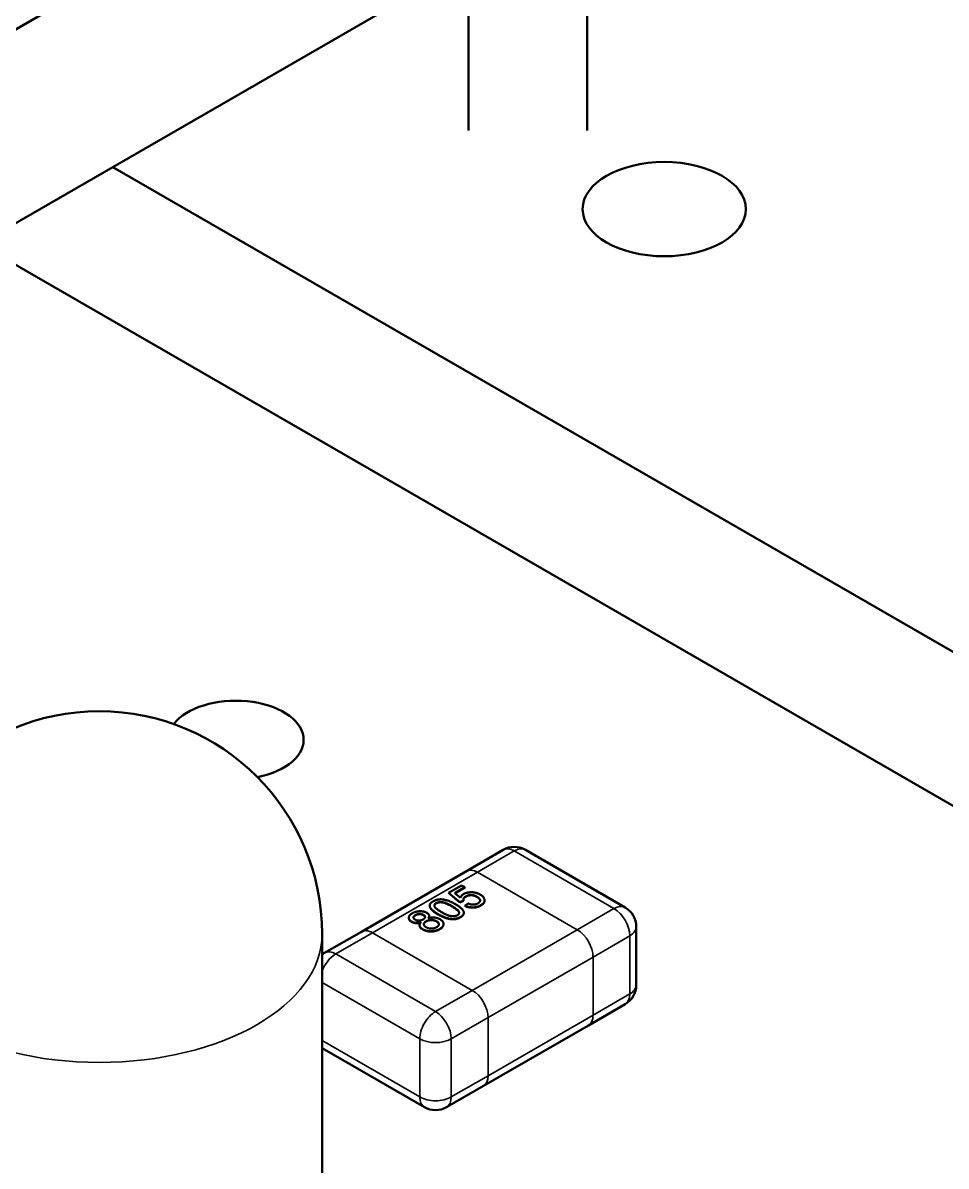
# Model space of a CAD drawing. Header units: millimetres. Extents: x -106 to 841, y -50 to 594.
# Drawn here: x 606.14 to 612.36, y 253.69 to 261.39 of the extents above; entities that cross this region are included whole.
import ezdxf

# ---------------------------------------------------------------- set-up
doc = ezdxf.new("R2010")
doc.units = ezdxf.units.MM
doc.layers.add('Visible (ISO)', color=7, linetype='Continuous', lineweight=50)
doc.layers.add('Visible Narrow (ISO)', color=7, linetype='Continuous', lineweight=35)

msp = doc.modelspace()

# ---------------------------------------------------------------- linework, layer by layer
at = {"layer": 'Visible (ISO)'}
for p, q in [((609.143, 265.8015), (609.143, 260.666)), ((609.943, 265.8014), (609.943, 260.666)), ((604.7867, 260.592), (609.143, 263.1072)), ((609.143, 261.8008), (601.2891, 257.2663)), ((606.7488, 260.4185), (626.7689, 248.8599)), ((626.3199, 248.0822), (605.8508, 259.9)), ((609.1295, 255.6753), (609.377, 255.8182)), ((609.527, 255.8182), (610.1987, 255.4304)), ((608.4224, 255.2671), (609.1295, 255.6753)), ((609.0102, 255.5296), (609.0963, 255.5793)), ((609.0963, 255.5793), (609.1196, 255.5659)), ((609.0102, 255.5296), (609.0102, 255.5279)), ((609.0847, 255.4651), (609.0102, 255.5296)), ((609.0847, 255.4634), (609.0102, 255.5279)), ((609.1196, 255.5659), (609.0525, 255.5271)), ((609.0525, 255.5271), (609.0903, 255.4946)), ((609.1196, 255.5642), (609.0536, 255.5261)), ((609.1196, 255.5659), (609.1196, 255.5642)), ((609.125, 255.5045), (609.125, 255.5029)), ((609.2007, 255.5029), (609.2007, 255.5013)), ((608.8825, 255.4425), (608.8825, 255.4408)), ((608.9261, 255.4595), (608.9261, 255.4579)), ((609.1103, 255.4772), (609.0847, 255.4651)), ((609.1103, 255.4755), (609.0847, 255.4634)), ((609.0847, 255.4651), (609.0847, 255.4634)), ((609.1103, 255.4772), (609.1103, 255.4755)), ((609.1196, 255.4422), (609.1405, 255.457)), ((609.1196, 255.4422), (609.1196, 255.4406)), ((609.2272, 255.4452), (609.2272, 255.4436)), ((609.2521, 255.4778), (609.2521, 255.4762)), ((608.7415, 255.3606), (608.7415, 255.359)), ((608.7866, 255.379), (608.7866, 255.3774)), ((608.8406, 255.3801), (608.8406, 255.3785)), ((608.8786, 255.3734), (608.8786, 255.3718)), ((608.9392, 255.385), (608.9392, 255.3834)), ((609.0313, 255.3523), (609.0313, 255.3506)), ((609.0893, 255.3656), (609.0893, 255.364)), ((609.1122, 255.3947), (609.1122, 255.3931)), ((608.7603, 255.3351), (608.7603, 255.3335)), ((608.8142, 255.3107), (608.8142, 255.309)), ((608.8356, 255.2835), (608.8356, 255.2819)), ((608.8583, 255.3371), (608.8583, 255.3354)), ((608.929, 255.3371), (608.929, 255.3355)), ((608.9496, 255.2849), (608.9496, 255.2833)), ((608.9759, 255.3186), (608.9759, 255.317)), ((610.2737, 255.3004), (610.2737, 254.9085)), ((608.1573, 252.8027), (608.1573, 255.2522)), ((608.1749, 255.1242), (608.4224, 255.2671)), ((609.9512, 254.6357), (610.1987, 254.7786)), ((609.2441, 254.2275), (609.9512, 254.6357)), ((608.1749, 254.4724), (608.8466, 254.0846)), ((608.9966, 254.0846), (609.2441, 254.2275))]:
    msp.add_line(p, q, dxfattribs=at)
for centre, radius, start, end in [((606.6573, 255.2522), 1.5, 0, 180), ((609.452, 255.6883), 0.15, 60, 120), ((610.1237, 255.3004), 0.15, 360, 60), ((608.2499, 254.9943), 0.15, 120, 128.09211), ((610.1237, 254.9085), 0.15, 300, 360), ((608.2499, 254.6023), 0.15, 231.9079, 240), ((608.9216, 254.2145), 0.15, 240, 300)]:
    msp.add_arc(centre, radius, start, end, dxfattribs=at)
msp.add_ellipse((610.4623, 260.1353), major_axis=(-0.55, 0), ratio=0.57735, dxfattribs=at)
msp.add_ellipse((607.5766, 256.5594), major_axis=(0.457, 0), ratio=0.57735, start_param=5.035337, end_param=9.00907, dxfattribs=at)
for points, knots in [([(609.0903, 255.4946), (609.0906, 255.4959), (609.0912, 255.4985), (609.0927, 255.5022), (609.0946, 255.5057), (609.0969, 255.509), (609.0996, 255.5121), (609.1028, 255.5151), (609.1064, 255.5178), (609.1091, 255.5195), (609.1105, 255.5203)], [0, 0, 0, 0, 0.136729, 0.268515, 0.395529, 0.52, 0.640496, 0.761236, 0.880107, 1, 1, 1, 1]), ([(609.125, 255.5045), (609.1233, 255.5034), (609.1199, 255.5014), (609.1158, 255.498), (609.1126, 255.4946), (609.1106, 255.491), (609.1095, 255.4875), (609.109, 255.4841), (609.1092, 255.4806), (609.1099, 255.4783), (609.1103, 255.4772)], [0, 0, 0, 0, 0.14786, 0.283561, 0.412369, 0.534236, 0.652692, 0.768663, 0.883652, 1, 1, 1, 1]), ([(609.125, 255.5029), (609.1233, 255.5018), (609.1199, 255.4997), (609.1158, 255.4964), (609.1126, 255.4929), (609.1106, 255.4894), (609.1095, 255.4859), (609.1092, 255.4836), (609.1091, 255.4825)], [0, 0, 0, 0, 0.1478596, 0.2835613, 0.4123694, 0.5342364, 0.6526916, 0.7662321, 0.7662321, 0.7662321, 0.7662321]), ([(609.1105, 255.5203), (609.1124, 255.5214), (609.1161, 255.5234), (609.1222, 255.526), (609.1286, 255.5282), (609.1353, 255.53), (609.1423, 255.5313), (609.1496, 255.5322), (609.1571, 255.5327), (609.1649, 255.5327), (609.1727, 255.5324), (609.1805, 255.5316), (609.188, 255.5303), (609.1953, 255.5286), (609.2025, 255.5264), (609.2095, 255.5238), (609.2162, 255.5207), (609.2204, 255.5183), (609.2226, 255.5171)], [0, 0, 0, 0, 0.061997, 0.122088, 0.181375, 0.239508, 0.297836, 0.35688, 0.417282, 0.47964, 0.5425, 0.604962, 0.666991, 0.730216, 0.794173, 0.860458, 0.928578, 1, 1, 1, 1]), ([(609.2007, 255.5029), (609.1992, 255.5037), (609.1963, 255.5054), (609.1916, 255.5076), (609.1869, 255.5094), (609.1823, 255.511), (609.1775, 255.5123), (609.1726, 255.5132), (609.1677, 255.5138), (609.1628, 255.5142), (609.1579, 255.5143), (609.153, 255.5139), (609.1482, 255.5132), (609.1434, 255.5122), (609.1387, 255.5108), (609.134, 255.509), (609.1295, 255.5069), (609.1265, 255.5053), (609.125, 255.5045)], [0, 0, 0, 0, 0.072866, 0.141887, 0.207453, 0.270438, 0.331641, 0.390108, 0.448069, 0.505503, 0.562488, 0.619084, 0.676416, 0.735452, 0.796241, 0.860406, 0.928305, 1, 1, 1, 1]), ([(609.2007, 255.5013), (609.1992, 255.5021), (609.1963, 255.5037), (609.1916, 255.5059), (609.1869, 255.5078), (609.1823, 255.5094), (609.1775, 255.5106), (609.1726, 255.5116), (609.1677, 255.5122), (609.1628, 255.5126), (609.1579, 255.5126), (609.153, 255.5122), (609.1482, 255.5116), (609.1434, 255.5105), (609.1387, 255.5091), (609.134, 255.5074), (609.1295, 255.5053), (609.1265, 255.5037), (609.125, 255.5029)], [0, 0, 0, 0, 0.072866, 0.141887, 0.207453, 0.270438, 0.331641, 0.390108, 0.448069, 0.505503, 0.562488, 0.619084, 0.676416, 0.735452, 0.796241, 0.860406, 0.928305, 1, 1, 1, 1]), ([(609.2064, 255.4574), (609.2078, 255.4582), (609.2104, 255.4598), (609.2138, 255.4624), (609.2166, 255.4651), (609.2188, 255.4678), (609.2205, 255.4706), (609.2214, 255.4736), (609.222, 255.4765), (609.2217, 255.4796), (609.221, 255.4826), (609.2197, 255.4857), (609.2179, 255.4886), (609.2156, 255.4916), (609.2126, 255.4945), (609.2092, 255.4974), (609.2052, 255.5002), (609.2022, 255.502), (609.2007, 255.5029)], [0, 0, 0, 0, 0.065801, 0.128677, 0.188676, 0.247598, 0.304849, 0.361786, 0.419523, 0.478682, 0.53877, 0.598799, 0.660184, 0.722952, 0.787993, 0.855404, 0.926153, 1, 1, 1, 1]), ([(609.2218, 255.4763), (609.2218, 255.4769), (609.2216, 255.4784), (609.221, 255.481), (609.2197, 255.484), (609.2179, 255.487), (609.2156, 255.49), (609.2126, 255.4929), (609.2092, 255.4957), (609.2052, 255.4986), (609.2022, 255.5004), (609.2007, 255.5013)], [0.4480643, 0.4480643, 0.4480643, 0.4480643, 0.4786818, 0.5387695, 0.5987991, 0.6601843, 0.7229515, 0.7879927, 0.8554038, 0.9261531, 1, 1, 1, 1]), ([(609.2226, 255.5171), (609.2246, 255.516), (609.2285, 255.5136), (609.2337, 255.5098), (609.2382, 255.5059), (609.2422, 255.5019), (609.2455, 255.4978), (609.2481, 255.4935), (609.2501, 255.4891), (609.2509, 255.4861), (609.2513, 255.4846)], [0, 0, 0, 0, 0.132462, 0.26165, 0.387547, 0.510782, 0.632675, 0.75466, 0.876523, 1, 1, 1, 1]), ([(608.9392, 255.385), (608.9366, 255.3865), (608.9316, 255.3895), (608.9245, 255.394), (608.9179, 255.3983), (608.9119, 255.4026), (608.9065, 255.4068), (608.9017, 255.4109), (608.8974, 255.4148), (608.8937, 255.4187), (608.8905, 255.4225), (608.8879, 255.4263), (608.8858, 255.43), (608.8842, 255.4336), (608.8832, 255.4371), (608.8825, 255.4406), (608.8825, 255.444), (608.883, 255.4473), (608.8839, 255.4506), (608.8855, 255.4538), (608.8874, 255.457), (608.89, 255.4601), (608.8931, 255.4631), (608.8966, 255.4661), (608.9007, 255.469), (608.9038, 255.4708), (608.9054, 255.4718)], [0, 0, 0, 0, 0.063114, 0.123615, 0.180974, 0.235261, 0.287101, 0.336031, 0.382382, 0.426334, 0.468211, 0.50825, 0.546628, 0.58365, 0.618994, 0.653583, 0.687156, 0.720422, 0.75323, 0.78626, 0.819504, 0.853545, 0.888308, 0.923996, 0.96135, 1, 1, 1, 1]), ([(608.9392, 255.3834), (608.9366, 255.3849), (608.9316, 255.3879), (608.9245, 255.3923), (608.9179, 255.3967), (608.9119, 255.401), (608.9065, 255.4051), (608.9017, 255.4092), (608.8974, 255.4132), (608.8937, 255.4171), (608.8905, 255.4209), (608.8879, 255.4246), (608.8858, 255.4283), (608.8842, 255.4319), (608.8832, 255.4355), (608.8826, 255.4384), (608.8825, 255.4402), (608.8825, 255.4408)], [0, 0, 0, 0, 0.0631145, 0.1236146, 0.1809737, 0.2352615, 0.2871007, 0.3360307, 0.3823823, 0.4263341, 0.4682107, 0.5082496, 0.5466283, 0.5836495, 0.6189943, 0.653583, 0.6721608, 0.6721608, 0.6721608, 0.6721608]), ([(608.9054, 255.4718), (608.9078, 255.4731), (608.9125, 255.4757), (608.9203, 255.4789), (608.9285, 255.4814), (608.9369, 255.4834), (608.9456, 255.4847), (608.9543, 255.4852), (608.9631, 255.485), (608.9719, 255.484), (608.9808, 255.4824), (608.99, 255.4803), (608.9995, 255.4777), (609.0075, 255.4751), (609.0142, 255.4727), (609.0195, 255.4706), (609.025, 255.4682), (609.0307, 255.4655), (609.0366, 255.4626), (609.0428, 255.4594), (609.0492, 255.4559), (609.0534, 255.4535), (609.0556, 255.4522)], [0, 0, 0, 0, 0.056724, 0.111437, 0.164368, 0.216435, 0.267641, 0.31736, 0.367473, 0.41821, 0.471404, 0.527966, 0.588061, 0.652134, 0.686345, 0.723264, 0.76261, 0.804739, 0.84943, 0.896711, 0.94689, 1, 1, 1, 1]), ([(608.9261, 255.4595), (608.9249, 255.4588), (608.9226, 255.4574), (608.9197, 255.4551), (608.9174, 255.4526), (608.9156, 255.45), (608.9145, 255.4473), (608.9138, 255.4444), (608.9138, 255.4414), (608.9142, 255.4394), (608.9144, 255.4384)], [0, 0, 0, 0, 0.127665, 0.251739, 0.372753, 0.492147, 0.61407, 0.737197, 0.865607, 1, 1, 1, 1]), ([(608.9261, 255.4579), (608.9249, 255.4572), (608.9226, 255.4558), (608.9197, 255.4534), (608.9174, 255.451), (608.9156, 255.4484), (608.9145, 255.4456), (608.914, 255.4435), (608.9139, 255.4423), (608.9139, 255.442)], [0, 0, 0, 0, 0.1276648, 0.2517386, 0.3727533, 0.4921468, 0.6140696, 0.7371973, 0.7722244, 0.7722244, 0.7722244, 0.7722244]), ([(608.9144, 255.4384), (608.9149, 255.4371), (608.9162, 255.4343), (608.9194, 255.43), (608.9237, 255.4255), (608.9291, 255.4206), (608.9358, 255.4155), (608.9436, 255.4101), (608.9526, 255.4044), (608.959, 255.4005), (608.9624, 255.3985)], [0, 0, 0, 0, 0.083888, 0.177154, 0.282514, 0.3994, 0.529491, 0.672802, 0.829536, 1, 1, 1, 1]), ([(609.0323, 255.4388), (609.0288, 255.4408), (609.0222, 255.4446), (609.0124, 255.4497), (609.0032, 255.4542), (608.9946, 255.4579), (608.9865, 255.461), (608.9791, 255.4634), (608.9722, 255.4651), (608.9658, 255.4661), (608.9598, 255.4666), (608.9542, 255.4667), (608.9489, 255.4664), (608.9438, 255.4657), (608.9389, 255.4648), (608.9343, 255.4634), (608.93, 255.4617), (608.9274, 255.4602), (608.9261, 255.4595)], [0, 0, 0, 0, 0.115629, 0.221541, 0.317048, 0.403151, 0.480181, 0.547649, 0.607036, 0.658652, 0.705723, 0.749804, 0.792587, 0.833874, 0.874768, 0.915223, 0.956881, 1, 1, 1, 1]), ([(609.0323, 255.4372), (609.0288, 255.4392), (609.0222, 255.4429), (609.0124, 255.4481), (609.0032, 255.4525), (608.9946, 255.4563), (608.9865, 255.4594), (608.9791, 255.4618), (608.9722, 255.4635), (608.9658, 255.4645), (608.9598, 255.4649), (608.9542, 255.465), (608.9489, 255.4648), (608.9438, 255.4641), (608.9389, 255.4631), (608.9343, 255.4617), (608.93, 255.46), (608.9274, 255.4586), (608.9261, 255.4579)], [0, 0, 0, 0, 0.115629, 0.221541, 0.317048, 0.403151, 0.480181, 0.547649, 0.607036, 0.658652, 0.705723, 0.749804, 0.792587, 0.833874, 0.874768, 0.915223, 0.956881, 1, 1, 1, 1]), ([(609.0684, 255.3777), (609.0695, 255.3784), (609.0718, 255.3798), (609.0747, 255.3822), (609.0769, 255.3848), (609.0787, 255.3875), (609.0798, 255.3904), (609.0803, 255.3934), (609.0803, 255.3966), (609.0797, 255.4), (609.0782, 255.4037), (609.0753, 255.4077), (609.0712, 255.412), (609.0659, 255.4167), (609.0593, 255.4217), (609.0515, 255.4272), (609.0424, 255.4329), (609.0357, 255.4368), (609.0323, 255.4388)], [0, 0, 0, 0, 0.040782, 0.08087, 0.120268, 0.160187, 0.20046, 0.242265, 0.286459, 0.332952, 0.384431, 0.443389, 0.511681, 0.58902, 0.676245, 0.773705, 0.881568, 1, 1, 1, 1]), ([(609.0803, 255.3941), (609.0803, 255.3944), (609.0802, 255.3958), (609.0797, 255.3984), (609.0782, 255.4021), (609.0753, 255.4061), (609.0712, 255.4104), (609.0659, 255.4151), (609.0593, 255.4201), (609.0515, 255.4255), (609.0424, 255.4313), (609.0357, 255.4352), (609.0323, 255.4372)], [0.2756097, 0.2756097, 0.2756097, 0.2756097, 0.2864593, 0.3329521, 0.3844305, 0.4433891, 0.5116815, 0.58902, 0.6762452, 0.7737052, 0.8815678, 1, 1, 1, 1]), ([(609.0556, 255.4522), (609.0582, 255.4507), (609.0632, 255.4478), (609.0703, 255.4434), (609.0768, 255.439), (609.0828, 255.4348), (609.0881, 255.4306), (609.093, 255.4266), (609.0972, 255.4226), (609.1009, 255.4187), (609.1041, 255.4149), (609.1067, 255.4112), (609.1089, 255.4075), (609.1105, 255.4039), (609.1116, 255.4004), (609.1122, 255.3969), (609.1123, 255.3935), (609.1118, 255.3901), (609.1109, 255.3868), (609.1094, 255.3836), (609.1073, 255.3804), (609.1048, 255.3773), (609.1017, 255.3743), (609.0981, 255.3713), (609.094, 255.3684), (609.0909, 255.3665), (609.0893, 255.3656)], [0, 0, 0, 0, 0.062874, 0.122837, 0.179657, 0.23396, 0.285595, 0.334513, 0.380905, 0.424895, 0.466529, 0.506488, 0.545032, 0.581831, 0.617448, 0.652067, 0.68588, 0.719175, 0.752182, 0.78524, 0.818656, 0.852548, 0.887626, 0.923635, 0.961022, 1, 1, 1, 1]), ([(609.2272, 255.4452), (609.2252, 255.4441), (609.2213, 255.4419), (609.2151, 255.4391), (609.2087, 255.4366), (609.2021, 255.4346), (609.1953, 255.433), (609.1884, 255.4318), (609.1813, 255.431), (609.1741, 255.4306), (609.1669, 255.4307), (609.1597, 255.4311), (609.1527, 255.432), (609.1458, 255.4332), (609.139, 255.4348), (609.1324, 255.4369), (609.1258, 255.4393), (609.1217, 255.4412), (609.1196, 255.4422)], [0, 0, 0, 0, 0.069298, 0.135561, 0.199671, 0.261716, 0.322662, 0.382907, 0.443032, 0.503501, 0.563724, 0.62398, 0.683629, 0.743848, 0.805192, 0.867649, 0.932778, 1, 1, 1, 1]), ([(609.2272, 255.4436), (609.2252, 255.4425), (609.2213, 255.4403), (609.2151, 255.4375), (609.2087, 255.435), (609.2021, 255.433), (609.1953, 255.4313), (609.1884, 255.4302), (609.1813, 255.4294), (609.1741, 255.429), (609.1669, 255.429), (609.1597, 255.4295), (609.1527, 255.4303), (609.1458, 255.4316), (609.139, 255.4332), (609.1324, 255.4353), (609.1258, 255.4377), (609.1217, 255.4396), (609.1196, 255.4406)], [0, 0, 0, 0, 0.069298, 0.135561, 0.199671, 0.261716, 0.322662, 0.382907, 0.443032, 0.503501, 0.563724, 0.62398, 0.683629, 0.743848, 0.805192, 0.867649, 0.932778, 1, 1, 1, 1]), ([(609.1405, 255.457), (609.1421, 255.4564), (609.1451, 255.4552), (609.1496, 255.4535), (609.1542, 255.4522), (609.1586, 255.451), (609.163, 255.4502), (609.1674, 255.4496), (609.1716, 255.4493), (609.1758, 255.4492), (609.18, 255.4493), (609.184, 255.4497), (609.188, 255.4504), (609.1919, 255.4513), (609.1957, 255.4525), (609.1994, 255.4538), (609.203, 255.4555), (609.2053, 255.4568), (609.2064, 255.4574)], [0, 0, 0, 0, 0.077361, 0.15048, 0.219977, 0.286681, 0.349678, 0.41068, 0.469427, 0.526756, 0.583142, 0.638824, 0.695263, 0.752696, 0.810849, 0.871356, 0.934436, 1, 1, 1, 1]), ([(609.2513, 255.4846), (609.2516, 255.4827), (609.2523, 255.4791), (609.2519, 255.4737), (609.2505, 255.4685), (609.248, 255.4634), (609.2445, 255.4586), (609.2397, 255.4539), (609.2341, 255.4493), (609.2296, 255.4466), (609.2272, 255.4452)], [0, 0, 0, 0, 0.127893, 0.251579, 0.372793, 0.492778, 0.61359, 0.737809, 0.86618, 1, 1, 1, 1]), ([(609.2521, 255.4762), (609.2521, 255.4748), (609.2518, 255.4717), (609.2505, 255.4668), (609.248, 255.4618), (609.2445, 255.4569), (609.2397, 255.4523), (609.2341, 255.4477), (609.2296, 255.445), (609.2272, 255.4436)], [0.1556629, 0.1556629, 0.1556629, 0.1556629, 0.2515785, 0.3727928, 0.4927777, 0.6135901, 0.7378086, 0.8661799, 1, 1, 1, 1]), ([(608.7603, 255.3351), (608.7587, 255.336), (608.7557, 255.3379), (608.7518, 255.3409), (608.7485, 255.3441), (608.7458, 255.3474), (608.7437, 255.3508), (608.7424, 255.3544), (608.7415, 255.3581), (608.7415, 255.362), (608.742, 255.3658), (608.7432, 255.3697), (608.7452, 255.3734), (608.7478, 255.3771), (608.7511, 255.3807), (608.7552, 255.3842), (608.76, 255.3877), (608.7636, 255.3898), (608.7654, 255.391)], [0, 0, 0, 0, 0.062131, 0.121966, 0.18057, 0.238576, 0.296, 0.354359, 0.413781, 0.475098, 0.53728, 0.598918, 0.661235, 0.724322, 0.789217, 0.856397, 0.926508, 1, 1, 1, 1]), ([(608.7603, 255.3335), (608.7587, 255.3344), (608.7557, 255.3363), (608.7518, 255.3393), (608.7485, 255.3425), (608.7458, 255.3458), (608.7437, 255.3492), (608.7424, 255.3528), (608.7416, 255.3561), (608.7415, 255.3581), (608.7415, 255.359)], [0, 0, 0, 0, 0.0621314, 0.1219658, 0.1805702, 0.238576, 0.2960002, 0.354359, 0.4137812, 0.4534439, 0.4534439, 0.4534439, 0.4534439]), ([(608.7654, 255.391), (608.7673, 255.392), (608.7711, 255.3941), (608.7771, 255.3969), (608.7833, 255.3992), (608.7896, 255.4011), (608.7961, 255.4027), (608.8027, 255.4038), (608.8094, 255.4045), (608.8162, 255.4048), (608.823, 255.4047), (608.8295, 255.4043), (608.8358, 255.4035), (608.8419, 255.4023), (608.8476, 255.4007), (608.8532, 255.3988), (608.8585, 255.3966), (608.8617, 255.3948), (608.8633, 255.3939)], [0, 0, 0, 0, 0.073201, 0.142587, 0.209625, 0.274883, 0.337931, 0.400462, 0.462501, 0.525005, 0.586689, 0.646813, 0.705215, 0.762881, 0.820728, 0.879295, 0.938511, 1, 1, 1, 1]), ([(608.7866, 255.379), (608.7856, 255.3784), (608.7835, 255.3772), (608.7809, 255.3752), (608.7785, 255.3732), (608.7767, 255.3712), (608.7752, 255.3692), (608.7742, 255.3671), (608.7735, 255.365), (608.7733, 255.3622), (608.7738, 255.3589), (608.7758, 255.355), (608.779, 255.3515), (608.7821, 255.3495), (608.7837, 255.3485)], [0, 0, 0, 0, 0.076236, 0.148618, 0.218239, 0.284252, 0.348258, 0.410656, 0.472862, 0.534195, 0.653476, 0.767767, 0.881713, 1, 1, 1, 1]), ([(608.7866, 255.3774), (608.7856, 255.3768), (608.7835, 255.3755), (608.7809, 255.3736), (608.7785, 255.3716), (608.7767, 255.3696), (608.7752, 255.3676), (608.7742, 255.3655), (608.7736, 255.3636), (608.7735, 255.3624), (608.7734, 255.362)], [0, 0, 0, 0, 0.0762359, 0.1486181, 0.2182394, 0.2842517, 0.3482575, 0.4106562, 0.4728624, 0.5137338, 0.5137338, 0.5137338, 0.5137338]), ([(608.7837, 255.3485), (608.7856, 255.3475), (608.7893, 255.3455), (608.7958, 255.3434), (608.8027, 255.342), (608.8087, 255.3417), (608.8135, 255.3418), (608.8171, 255.3422), (608.8207, 255.3428), (608.8242, 255.3437), (608.8278, 255.3447), (608.8313, 255.3462), (608.8348, 255.3477), (608.837, 255.349), (608.8381, 255.3496)], [0, 0, 0, 0, 0.127394, 0.246182, 0.361268, 0.47714, 0.536327, 0.595672, 0.656619, 0.718836, 0.783582, 0.851588, 0.923927, 1, 1, 1, 1]), ([(608.8406, 255.3801), (608.8388, 255.3811), (608.8351, 255.383), (608.8288, 255.385), (608.8219, 255.3863), (608.8159, 255.3866), (608.811, 255.3865), (608.8073, 255.3861), (608.8037, 255.3855), (608.8001, 255.3847), (608.7966, 255.3836), (608.7932, 255.3823), (608.7898, 255.3808), (608.7877, 255.3796), (608.7866, 255.379)], [0, 0, 0, 0, 0.123386, 0.241435, 0.357449, 0.476714, 0.53789, 0.59927, 0.660352, 0.723007, 0.787876, 0.85536, 0.925373, 1, 1, 1, 1]), ([(608.8406, 255.3785), (608.8388, 255.3795), (608.8351, 255.3814), (608.8288, 255.3834), (608.8219, 255.3846), (608.8159, 255.3849), (608.811, 255.3849), (608.8073, 255.3845), (608.8037, 255.3839), (608.8001, 255.3831), (608.7966, 255.382), (608.7932, 255.3807), (608.7898, 255.3792), (608.7877, 255.378), (608.7866, 255.3774)], [0, 0, 0, 0, 0.123386, 0.241435, 0.357449, 0.476714, 0.53789, 0.59927, 0.660352, 0.723007, 0.787876, 0.85536, 0.925373, 1, 1, 1, 1]), ([(608.8381, 255.3496), (608.8391, 255.3502), (608.8412, 255.3514), (608.8439, 255.3534), (608.8462, 255.3554), (608.8481, 255.3574), (608.8496, 255.3594), (608.8506, 255.3615), (608.8512, 255.3635), (608.8514, 255.3663), (608.8509, 255.3697), (608.8488, 255.3735), (608.8454, 255.3771), (608.8423, 255.3791), (608.8406, 255.3801)], [0, 0, 0, 0, 0.076843, 0.149839, 0.218379, 0.284997, 0.347658, 0.409847, 0.469936, 0.53042, 0.648752, 0.763775, 0.878749, 1, 1, 1, 1]), ([(608.8513, 255.3648), (608.8512, 255.3659), (608.8508, 255.3683), (608.8488, 255.3719), (608.8454, 255.3755), (608.8423, 255.3775), (608.8406, 255.3785)], [0.5524934, 0.5524934, 0.5524934, 0.5524934, 0.6487517, 0.7637749, 0.8787495, 1, 1, 1, 1]), ([(608.8633, 255.3939), (608.8652, 255.3927), (608.869, 255.3904), (608.8733, 255.3864), (608.8765, 255.3821), (608.8783, 255.3776), (608.8789, 255.3729), (608.878, 255.368), (608.8757, 255.3629), (608.8733, 255.3596), (608.872, 255.3578)], [0, 0, 0, 0, 0.124835, 0.244778, 0.360989, 0.477964, 0.596922, 0.721591, 0.855098, 1, 1, 1, 1]), ([(608.872, 255.3578), (608.8738, 255.3583), (608.8774, 255.3593), (608.8829, 255.3605), (608.8883, 255.3614), (608.8937, 255.3622), (608.899, 255.3626), (608.9044, 255.3627), (608.9096, 255.3626), (608.9149, 255.3622), (608.9201, 255.3616), (608.9251, 255.3607), (608.93, 255.3596), (608.9348, 255.3583), (608.9395, 255.3567), (608.944, 255.3548), (608.9484, 255.3527), (608.9512, 255.3512), (608.9526, 255.3504)], [0, 0, 0, 0, 0.069013, 0.135236, 0.199611, 0.262419, 0.323723, 0.383765, 0.443773, 0.503795, 0.563823, 0.623484, 0.683469, 0.743591, 0.805727, 0.868616, 0.933278, 1, 1, 1, 1]), ([(608.8786, 255.3718), (608.8786, 255.3717), (608.8786, 255.3699), (608.878, 255.3664), (608.8761, 255.362), (608.8742, 255.3593), (608.8735, 255.3582)], [0.5857582, 0.5857582, 0.5857582, 0.5857582, 0.5969221, 0.7215908, 0.8550979, 0.9429405, 0.9429405, 0.9429405, 0.9429405]), ([(609.0313, 255.3523), (609.0277, 255.3526), (609.0205, 255.3534), (609.0097, 255.3556), (608.9986, 255.3585), (608.9872, 255.3622), (608.9756, 255.3667), (608.9636, 255.3721), (608.9514, 255.3782), (608.9434, 255.3827), (608.9392, 255.385)], [0, 0, 0, 0, 0.097421, 0.200886, 0.311172, 0.429798, 0.55774, 0.694715, 0.84213, 1, 1, 1, 1]), ([(609.0313, 255.3506), (609.0277, 255.351), (609.0205, 255.3518), (609.0097, 255.354), (608.9986, 255.3568), (608.9872, 255.3606), (608.9756, 255.3651), (608.9636, 255.3704), (608.9514, 255.3766), (608.9434, 255.3811), (608.9392, 255.3834)], [0, 0, 0, 0, 0.097421, 0.200886, 0.311172, 0.429798, 0.55774, 0.694715, 0.84213, 1, 1, 1, 1]), ([(608.9526, 255.3504), (608.9545, 255.3493), (608.9582, 255.3471), (608.9629, 255.3434), (608.967, 255.3396), (608.9703, 255.3357), (608.9728, 255.3316), (608.9746, 255.3274), (608.9756, 255.323), (608.976, 255.3185), (608.9756, 255.3139), (608.9744, 255.3094), (608.9723, 255.3051), (608.9694, 255.3008), (608.9657, 255.2966), (608.9611, 255.2926), (608.9558, 255.2886), (608.9517, 255.2862), (608.9496, 255.2849)], [0, 0, 0, 0, 0.0636, 0.125297, 0.185569, 0.244698, 0.303717, 0.36292, 0.4233, 0.485177, 0.547083, 0.608525, 0.669965, 0.732299, 0.79565, 0.861055, 0.929122, 1, 1, 1, 1]), ([(608.9624, 255.3985), (608.9659, 255.3965), (608.9727, 255.3927), (608.9827, 255.3874), (608.9921, 255.3829), (609.0008, 255.3791), (609.0089, 255.376), (609.0165, 255.3737), (609.0233, 255.372), (609.0297, 255.3711), (609.0356, 255.3708), (609.0411, 255.3708), (609.0464, 255.3711), (609.0514, 255.3717), (609.0561, 255.3727), (609.0605, 255.374), (609.0646, 255.3757), (609.0671, 255.377), (609.0684, 255.3777)], [0, 0, 0, 0, 0.118406, 0.226654, 0.324092, 0.411705, 0.489026, 0.556909, 0.616233, 0.667349, 0.713512, 0.757697, 0.799493, 0.839976, 0.879886, 0.919149, 0.959227, 1, 1, 1, 1]), ([(609.0893, 255.3656), (609.0872, 255.3644), (609.0829, 255.3621), (609.0762, 255.3591), (609.0692, 255.3567), (609.062, 255.3547), (609.0546, 255.3533), (609.047, 255.3524), (609.0392, 255.352), (609.0339, 255.3522), (609.0313, 255.3523)], [0, 0, 0, 0, 0.137903, 0.268873, 0.395178, 0.517089, 0.636743, 0.756222, 0.876628, 1, 1, 1, 1]), ([(609.0893, 255.364), (609.0872, 255.3628), (609.0829, 255.3605), (609.0762, 255.3575), (609.0692, 255.355), (609.062, 255.3531), (609.0546, 255.3517), (609.047, 255.3508), (609.0392, 255.3504), (609.0339, 255.3505), (609.0313, 255.3506)], [0, 0, 0, 0, 0.137903, 0.268873, 0.395178, 0.517089, 0.636743, 0.756222, 0.876628, 1, 1, 1, 1]), ([(609.1122, 255.3931), (609.1122, 255.3927), (609.1122, 255.3911), (609.1118, 255.3885), (609.1109, 255.3852), (609.1094, 255.382), (609.1073, 255.3788), (609.1048, 255.3757), (609.1017, 255.3727), (609.0981, 255.3697), (609.094, 255.3667), (609.0909, 255.3649), (609.0893, 255.364)], [0.6734257, 0.6734257, 0.6734257, 0.6734257, 0.6858797, 0.7191746, 0.7521816, 0.7852402, 0.8186564, 0.8525477, 0.8876263, 0.9236351, 0.9610218, 1, 1, 1, 1]), ([(608.824, 255.3301), (608.8209, 255.3293), (608.815, 255.3278), (608.806, 255.3264), (608.7973, 255.3259), (608.789, 255.3261), (608.7811, 255.3273), (608.7737, 255.3291), (608.7666, 255.3317), (608.7624, 255.334), (608.7603, 255.3351)], [0, 0, 0, 0, 0.145359, 0.278702, 0.403602, 0.521669, 0.637521, 0.753704, 0.873213, 1, 1, 1, 1]), ([(608.8219, 255.3279), (608.8195, 255.3273), (608.8143, 255.3261), (608.806, 255.3248), (608.7973, 255.3242), (608.789, 255.3245), (608.7811, 255.3256), (608.7737, 255.3275), (608.7666, 255.3301), (608.7624, 255.3323), (608.7603, 255.3335)], [0.0321177, 0.0321177, 0.0321177, 0.0321177, 0.1453592, 0.2787018, 0.4036022, 0.5216688, 0.6375207, 0.7537042, 0.8732128, 1, 1, 1, 1]), ([(608.8356, 255.2835), (608.8342, 255.2844), (608.8314, 255.2861), (608.8276, 255.2887), (608.8243, 255.2915), (608.8215, 255.2942), (608.8191, 255.2971), (608.8171, 255.2999), (608.8157, 255.3029), (608.8147, 255.3059), (608.8142, 255.3089), (608.8142, 255.312), (608.8146, 255.315), (608.8155, 255.318), (608.817, 255.3211), (608.8188, 255.3241), (608.8211, 255.3271), (608.823, 255.3291), (608.824, 255.3301)], [0, 0, 0, 0, 0.069834, 0.137027, 0.201482, 0.26454, 0.325973, 0.386386, 0.445761, 0.505612, 0.565114, 0.62475, 0.684179, 0.744219, 0.805179, 0.868395, 0.933204, 1, 1, 1, 1]), ([(608.8356, 255.2819), (608.8342, 255.2828), (608.8314, 255.2845), (608.8276, 255.2871), (608.8243, 255.2898), (608.8215, 255.2926), (608.8191, 255.2954), (608.8171, 255.2983), (608.8157, 255.3013), (608.8147, 255.3042), (608.8143, 255.3069), (608.8142, 255.3085), (608.8142, 255.309)], [0, 0, 0, 0, 0.0698341, 0.1370265, 0.2014823, 0.2645399, 0.3259726, 0.3863863, 0.4457608, 0.5056119, 0.5651144, 0.5995897, 0.5995897, 0.5995897, 0.5995897]), ([(608.9496, 255.2849), (608.9474, 255.2837), (608.9432, 255.2814), (608.9364, 255.2783), (608.9293, 255.2757), (608.9221, 255.2736), (608.9147, 255.2718), (608.9071, 255.2707), (608.8994, 255.27), (608.8915, 255.2697), (608.8836, 255.2699), (608.876, 255.2706), (608.8686, 255.2716), (608.8614, 255.2731), (608.8545, 255.2751), (608.8479, 255.2775), (608.8415, 255.2803), (608.8376, 255.2824), (608.8356, 255.2835)], [0, 0, 0, 0, 0.070442, 0.138089, 0.203178, 0.266139, 0.327929, 0.38919, 0.450254, 0.512347, 0.573843, 0.633933, 0.69346, 0.752479, 0.812386, 0.87307, 0.935184, 1, 1, 1, 1]), ([(608.9496, 255.2833), (608.9474, 255.2821), (608.9432, 255.2798), (608.9364, 255.2766), (608.9293, 255.2741), (608.9221, 255.2719), (608.9147, 255.2702), (608.9071, 255.269), (608.8994, 255.2683), (608.8915, 255.2681), (608.8836, 255.2683), (608.876, 255.2689), (608.8686, 255.27), (608.8614, 255.2715), (608.8545, 255.2735), (608.8479, 255.2759), (608.8415, 255.2786), (608.8376, 255.2808), (608.8356, 255.2819)], [0, 0, 0, 0, 0.070442, 0.138089, 0.203178, 0.266139, 0.327929, 0.38919, 0.450254, 0.512347, 0.573843, 0.633933, 0.69346, 0.752479, 0.812386, 0.87307, 0.935184, 1, 1, 1, 1]), ([(608.8583, 255.3371), (608.857, 255.3363), (608.8545, 255.3348), (608.8513, 255.3324), (608.8486, 255.3299), (608.8464, 255.3274), (608.8447, 255.3248), (608.8436, 255.3222), (608.8429, 255.3195), (608.8429, 255.3168), (608.8433, 255.3141), (608.8441, 255.3114), (608.8453, 255.3088), (608.8471, 255.3064), (608.8492, 255.3039), (608.8519, 255.3016), (608.8549, 255.2994), (608.8573, 255.298), (608.8585, 255.2972)], [0, 0, 0, 0, 0.070952, 0.139089, 0.20356, 0.266424, 0.327517, 0.387861, 0.447899, 0.508819, 0.569482, 0.629036, 0.688378, 0.748068, 0.80863, 0.870231, 0.933683, 1, 1, 1, 1]), ([(608.8583, 255.3354), (608.857, 255.3347), (608.8545, 255.3332), (608.8513, 255.3307), (608.8486, 255.3283), (608.8464, 255.3258), (608.8447, 255.3232), (608.8436, 255.3206), (608.8431, 255.3185), (608.843, 255.3173), (608.8429, 255.317)], [0, 0, 0, 0, 0.0709525, 0.1390889, 0.2035598, 0.2664238, 0.3275166, 0.3878609, 0.4478988, 0.4682622, 0.4682622, 0.4682622, 0.4682622]), ([(608.929, 255.3371), (608.9278, 255.3379), (608.9252, 255.3392), (608.9212, 255.3411), (608.917, 255.3426), (608.9127, 255.3439), (608.9083, 255.3449), (608.9037, 255.3456), (608.899, 255.3461), (608.8942, 255.3463), (608.8894, 255.3462), (608.8846, 255.3458), (608.8799, 255.3451), (608.8754, 255.3441), (608.8709, 255.3428), (608.8666, 255.3412), (608.8623, 255.3393), (608.8597, 255.3378), (608.8583, 255.3371)], [0, 0, 0, 0, 0.066616, 0.130424, 0.192671, 0.252969, 0.31288, 0.3722, 0.431927, 0.492422, 0.552771, 0.613262, 0.673556, 0.73432, 0.796858, 0.861769, 0.928863, 1, 1, 1, 1]), ([(608.929, 255.3355), (608.9278, 255.3362), (608.9252, 255.3376), (608.9212, 255.3394), (608.917, 255.3409), (608.9127, 255.3423), (608.9083, 255.3433), (608.9037, 255.344), (608.899, 255.3444), (608.8942, 255.3447), (608.8894, 255.3446), (608.8846, 255.3442), (608.8799, 255.3435), (608.8754, 255.3425), (608.8709, 255.3412), (608.8666, 255.3396), (608.8623, 255.3377), (608.8597, 255.3362), (608.8583, 255.3354)], [0, 0, 0, 0, 0.066616, 0.130424, 0.192671, 0.252969, 0.31288, 0.3722, 0.431927, 0.492422, 0.552771, 0.613262, 0.673556, 0.73432, 0.796858, 0.861769, 0.928863, 1, 1, 1, 1]), ([(608.8585, 255.2972), (608.86, 255.2964), (608.8631, 255.2947), (608.8682, 255.2926), (608.8738, 255.2907), (608.8796, 255.2892), (608.8858, 255.2881), (608.8923, 255.2877), (608.8989, 255.288), (608.9056, 255.2889), (608.9121, 255.2903), (608.9182, 255.2922), (608.9239, 255.2944), (608.9272, 255.2962), (608.9288, 255.2971)], [0, 0, 0, 0, 0.079823, 0.159857, 0.239733, 0.321365, 0.402584, 0.483266, 0.566017, 0.653071, 0.741856, 0.828591, 0.914281, 1, 1, 1, 1]), ([(608.9288, 255.2971), (608.9301, 255.2979), (608.9327, 255.2994), (608.9359, 255.3019), (608.9387, 255.3043), (608.941, 255.3069), (608.9427, 255.3095), (608.9439, 255.3121), (608.9445, 255.3148), (608.9447, 255.3175), (608.9443, 255.3202), (608.9435, 255.3228), (608.9422, 255.3254), (608.9405, 255.3279), (608.9383, 255.3304), (608.9356, 255.3327), (608.9326, 255.335), (608.9302, 255.3364), (608.929, 255.3371)], [0, 0, 0, 0, 0.071837, 0.139558, 0.204923, 0.267827, 0.328547, 0.388755, 0.44803, 0.508601, 0.569321, 0.628512, 0.687493, 0.747078, 0.807703, 0.86971, 0.933428, 1, 1, 1, 1]), ([(608.9446, 255.3161), (608.9445, 255.3169), (608.9443, 255.3186), (608.9435, 255.3212), (608.9422, 255.3238), (608.9405, 255.3263), (608.9383, 255.3287), (608.9356, 255.3311), (608.9326, 255.3334), (608.9302, 255.3348), (608.929, 255.3355)], [0.5136984, 0.5136984, 0.5136984, 0.5136984, 0.5693213, 0.6285119, 0.6874933, 0.7470783, 0.8077025, 0.8697098, 0.9334283, 1, 1, 1, 1]), ([(608.9759, 255.317), (608.9759, 255.3169), (608.9759, 255.3154), (608.9756, 255.3123), (608.9744, 255.3078), (608.9723, 255.3034), (608.9694, 255.2992), (608.9657, 255.295), (608.9611, 255.291), (608.9558, 255.287), (608.9517, 255.2846), (608.9496, 255.2833)], [0.4831903, 0.4831903, 0.4831903, 0.4831903, 0.4851773, 0.5470834, 0.6085248, 0.6699649, 0.7322994, 0.7956503, 0.8610555, 0.9291221, 1, 1, 1, 1])]:
    msp.add_open_spline(points, degree=3, knots=knots, dxfattribs=at)
at = {"layer": 'Visible Narrow (ISO)'}
for p, q in [((609.452, 255.8108), (609.2045, 255.6679)), ((610.1237, 255.4229), (609.452, 255.8108)), ((609.2045, 255.6679), (608.4974, 255.2596)), ((609.2045, 255.6679), (609.8762, 255.28)), ((609.0323, 255.4388), (609.0323, 255.4372)), ((609.8762, 255.28), (610.1237, 255.4229)), ((609.1691, 254.8718), (609.8762, 255.28)), ((608.4974, 255.2596), (608.2499, 255.1167)), ((609.1691, 254.8718), (608.4974, 255.2596)), ((610.2298, 255.2392), (609.9823, 255.0963)), ((610.2298, 254.8473), (610.2298, 255.2392)), ((608.2499, 255.1167), (608.9216, 254.7289)), ((609.9823, 255.0963), (609.2752, 254.6881)), ((609.9823, 254.7044), (609.9823, 255.0963)), ((608.8156, 254.5452), (608.1573, 254.9252)), ((608.9216, 254.7289), (609.1691, 254.8718)), ((609.9823, 254.7044), (610.2298, 254.8473)), ((609.2752, 254.6881), (609.0277, 254.5452)), ((609.2752, 254.2962), (609.9823, 254.7044)), ((609.2752, 254.6881), (609.2752, 254.2962)), ((608.1573, 254.5333), (608.8156, 254.1533)), ((608.8156, 254.1533), (608.8156, 254.5452)), ((609.0277, 254.5452), (609.0277, 254.1533)), ((609.0277, 254.1533), (609.2752, 254.2962))]:
    msp.add_line(p, q, dxfattribs=at)
for centre, major_axis, start_param, end_param in [((609.452, 255.6883), (-0.075, 0.1299), 5.497787, 6.283185), ((609.452, 255.6883), (0.075, 0.1299), 0, 0.785398), ((609.2045, 255.5454), (-0.075, 0.1299), 5.497787, 6.283185), ((610.1237, 255.3004), (0.075, 0.1299), 0, 0.785398), ((610.1237, 255.3004), (-0.075, 0.1299), 3.926991, 5.497787), ((608.4974, 255.1371), (-0.075, 0.1299), 5.497787, 6.283185), ((609.8762, 255.1576), (0.075, -0.1299), 0.785398, 2.356194), ((610.1237, 255.3004), (0.15, 0), 5.497787, 6.283185), ((606.6573, 255.2522), (1.5, 0), 3.141593, 6.283185), ((608.2499, 254.9943), (0.075, 0.1299), 0.785398, 1.845627), ((608.2499, 254.9943), (-0.075, 0.1299), 5.497787, 6.283185), ((610.1237, 254.9085), (0.15, 0), 5.497787, 6.283185), ((609.1691, 254.7493), (-0.075, 0.1299), 3.926991, 5.497787), ((610.1237, 254.9085), (0.075, -0.1299), 0, 0.785398), ((608.9216, 254.6064), (0.075, 0.1299), 0.785398, 2.356195), ((608.9216, 254.6064), (-0.075, 0.1299), 3.926991, 5.497787), ((609.8762, 254.7656), (0.075, -0.1299), 0, 0.785398), ((608.9216, 254.6064), (0.15, 0), 3.926991, 5.497787), ((608.2499, 254.6023), (-0.075, -0.1299), 6.008355, 6.283185), ((609.1691, 254.3574), (0.075, -0.1299), 0, 0.785398), ((608.9216, 254.2145), (-0.15, 0), 0.785398, 2.356195), ((608.9216, 254.2145), (-0.075, -0.1299), 5.497787, 6.283185), ((608.9216, 254.2145), (0.075, -0.1299), 0, 0.785398)]:
    msp.add_ellipse(centre, major_axis=major_axis, ratio=0.57735, start_param=start_param, end_param=end_param, dxfattribs=at)

doc.saveas('drawing.dxf')
